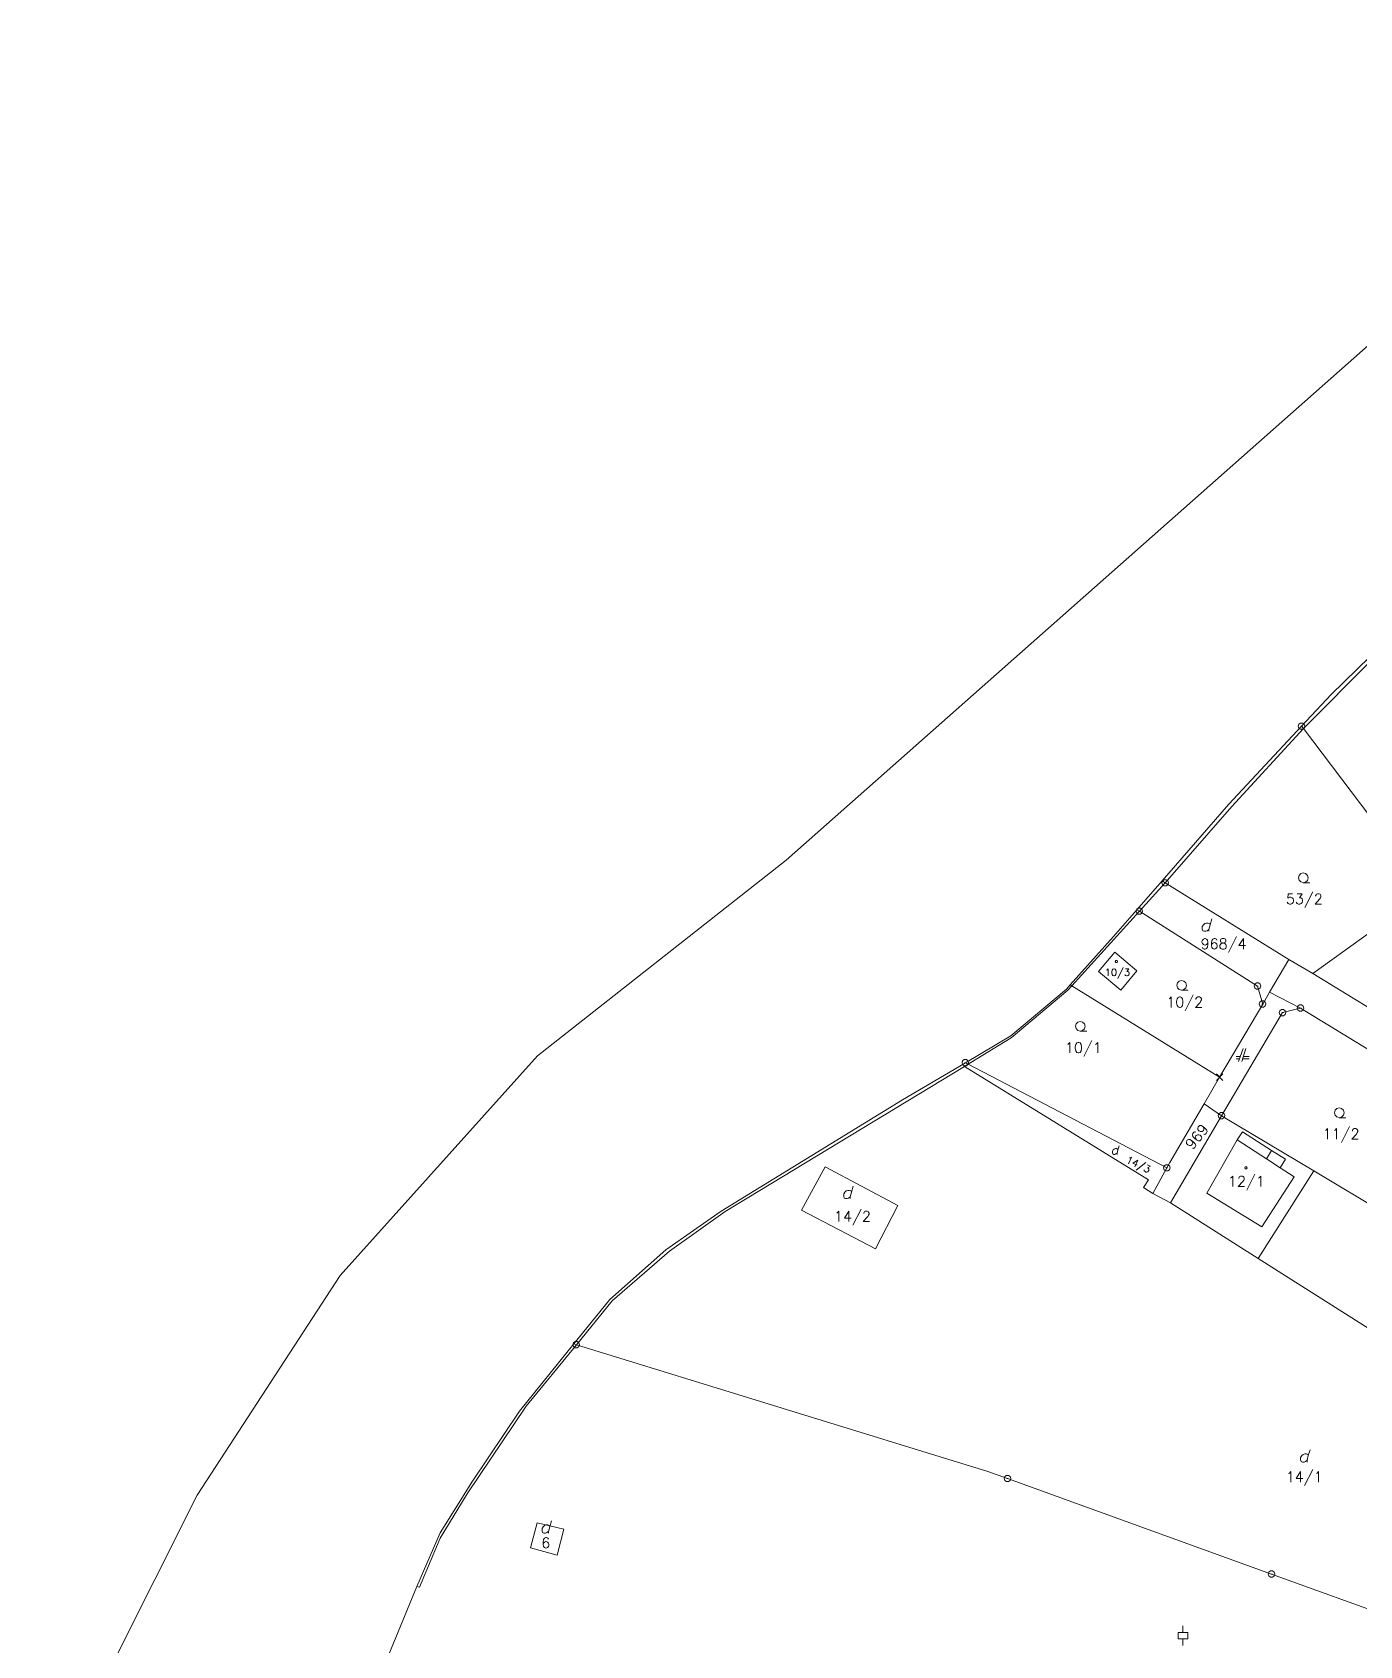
# Model space of a CAD drawing. Extents: x -443817 to 3, y -1171930 to -442383.
# Drawn here: x -443816.7 to -443614.3, y -1170588.4 to -1170342.5 of the extents above; entities that cross this region are included whole.
import ezdxf
from ezdxf.enums import TextEntityAlignment as Align

# ---------------------------------------------------------------- set-up
doc = ezdxf.new("R2010")
doc.units = 0
doc.header["$LTSCALE"] = 0.5
doc.header["$PDMODE"] = 3
doc.header["$PDSIZE"] = 0.5
for name, color, linetype, lineweight in [('KATUZ', 7, 'Continuous', 0), ('KLADPAR', 7, 'Continuous', 0), ('ZAPPAR', 7, 'Continuous', 0), ('ZNACKY', 7, 'Continuous', 0), ('ZUOB', 7, 'Continuous', 0)]:
    doc.layers.add(name, color=color, linetype=linetype, lineweight=lineweight)
doc.styles.add('ROMANS', font='romans.shx', dxfattribs={"height": 0.2})

# ---------------------------------------------------------------- blocks, each defined once
blk = doc.blocks.new('$5')
at = {"color": 0}
blk.add_line((-0.12, 0), (0.12, 0), dxfattribs=at)
at = {"color": 0, "flags": 128}
blk.add_lwpolyline([(0.15, 0.48), (0.4, 0.3), (0.5, 0.01), (0.4, -0.28), (0.15, -0.46), (-0.16, -0.46), (-0.41, -0.28), (-0.51, 0.01), (-0.41, 0.3), (-0.16, 0.48), (0.15, 0.48)], dxfattribs=at)
blk = doc.blocks.new('$431')
at = {"color": 0}
blk.add_line((0.63, 0.99), (0.9, 1.89), dxfattribs=at)
at = {"color": 0, "flags": 128}
blk.add_lwpolyline([(0.45, 0), (0.45, 0.27), (0.63, 0.99), (0.54, 1.17), (0.36, 1.26), (0.09, 1.26), (-0.18, 1.17), (-0.36, 0.99), (-0.54, 0.72), (-0.54, 0.36), (-0.45, 0.09), (-0.27, 0), (0, 0), (0.18, 0.09), (0.45, 0.27)], dxfattribs=at)
blk = doc.blocks.new('$30')
at = {"color": 0, "flags": 128}
blk.add_lwpolyline([(0, 0), (-0.38, 0.1), (-0.65, 0.37), (-0.75, 0.74), (-0.65, 1.11), (-0.38, 1.38), (-0.01, 1.48), (0.36, 1.38), (0.63, 1.11), (0.73, 0.73), (0.63, 0.35), (0.36, 0.08), (-0.02, -0.02), (0.98, -0.02)], dxfattribs=at)
blk = doc.blocks.new('$45')
at = {"color": 0, "flags": 128}
blk.add_lwpolyline([(0.09, 0.15), (0.18, 0), (0.09, -0.15), (-0.09, -0.15), (-0.18, 0), (-0.09, 0.15), (0.09, 0.15)], dxfattribs=at)
blk = doc.blocks.new('$432')
at = {"color": 0}
for p, q in [((-0.32, 0.8), (-1, 0.8)), ((-1, 0.4), (-0.46, 0.4)), ((0.1, 2), (-0.6, 0)), ((-0.1, 0), (0.5, 2)), ((0.02, 0.4), (1, 0.4)), ((1, 0.8), (0.14, 0.8))]:
    blk.add_line(p, q, dxfattribs=at)
blk = doc.blocks.new('$44')
at = {"color": 0}
blk.add_line((0, 2), (0, 3), dxfattribs=at)
at = {"color": 0, "flags": 128}
blk.add_lwpolyline([(0, 0), (0, 1), (-0.75, 1), (-0.75, 2), (0, 2), (0.75, 2), (0.75, 1), (0, 1)], dxfattribs=at)

msp = doc.modelspace()

# ---------------------------------------------------------------- linework, layer by layer
at = {"layer": 'KATUZ', "color": 7, "linetype": 'Continuous', "flags": 128}
msp.add_lwpolyline([(-443794.45, -1170782.16), (-443796.1, -1170767.88), (-443795.85, -1170744.99), (-443808.71, -1170677.14), (-443816.71, -1170630.78), (-443814.76, -1170616), (-443810.97, -1170604.15), (-443791.55, -1170565.47), (-443769.77, -1170532), (-443739.66, -1170498.49), (-443701.79, -1170468.69), (-443467.57, -1170261.52), (-443245.25, -1170064.11), (-443171.5, -1169998.33), (-442994.44, -1169842.64), (-442982.48, -1169816.46), (-442961.86, -1169771.31), (-442948.83, -1169742.79), (-442766.04, -1169287.74)], dxfattribs=at)
at = {"layer": 'KLADPAR', "color": 7, "linetype": 'Continuous', "flags": 128}
for points in [[(-443810.97, -1170604.15), (-443791.55, -1170565.47), (-443769.77, -1170532), (-443739.66, -1170498.49), (-443701.79, -1170468.69), (-443467.57, -1170261.52)], [(-443612.76, -1170437.67), (-443618.67, -1170443.42), (-443623.19, -1170448.26), (-443634.3, -1170460.15), (-443644.44, -1170471.85), (-443648.31, -1170476.27), (-443651.86, -1170480.33), (-443658.47, -1170487.7), (-443659.04, -1170488.34), (-443667.52, -1170495.46), (-443674.45, -1170499.56), (-443684.02, -1170505.23), (-443711.69, -1170522.19), (-443720.12, -1170528.11), (-443728.67, -1170535.65), (-443734.15, -1170542.44), (-443742.44, -1170552.7), (-443749.57, -1170563.38), (-443754.54, -1170571.24), (-443758.1, -1170579.4), (-443765.92, -1170598.45)], [(-443608.32, -1170584.56), (-443627.76, -1170577.53), (-443668.02, -1170562.97), (-443671.03, -1170561.89), (-443733.76, -1170542.56), (-443734.15, -1170542.44), (-443728.67, -1170535.65), (-443720.12, -1170528.11), (-443711.69, -1170522.19), (-443684.02, -1170505.23), (-443674.45, -1170499.56), (-443674.03, -1170499.78), (-443674.56, -1170500.14), (-443646.52, -1170517.4), (-443647.28, -1170518.57), (-443645.88, -1170519.49), (-443643.18, -1170520.91), (-443629.81, -1170529.39), (-443606.78, -1170543.99)], [(-443765.92, -1170598.45), (-443758.1, -1170579.4), (-443754.54, -1170571.24), (-443749.57, -1170563.38), (-443742.44, -1170552.7), (-443734.15, -1170542.44), (-443733.76, -1170542.56), (-443671.03, -1170561.89), (-443668.02, -1170562.97), (-443627.76, -1170577.53), (-443608.32, -1170584.56), (-443588.85, -1170591.6)]]:
    msp.add_lwpolyline(points, dxfattribs=at)
for points in [[(-443604.1, -1170473.44), (-443622.91, -1170448.63), (-443623.19, -1170448.26), (-443618.67, -1170443.42), (-443612.76, -1170437.67), (-443612.44, -1170438.1), (-443592.61, -1170464.49), (-443604.1, -1170473.44)], [(-443604.1, -1170473.44), (-443621.48, -1170485.94), (-443625.13, -1170483.83), (-443644, -1170472.15), (-443644.44, -1170471.85), (-443634.3, -1170460.15), (-443623.19, -1170448.26), (-443622.91, -1170448.63), (-443604.1, -1170473.44)], [(-443625.13, -1170483.83), (-443628.06, -1170488.82), (-443629.12, -1170490.62), (-443629.91, -1170487.87), (-443647.92, -1170476.47), (-443648.31, -1170476.27), (-443644.44, -1170471.85), (-443644, -1170472.15), (-443625.13, -1170483.83)], [(-443621.48, -1170485.94), (-443604.1, -1170473.44), (-443592.96, -1170488.14), (-443601.68, -1170494.77), (-443606.66, -1170495.01), (-443621.48, -1170485.94)], [(-443635.68, -1170501.78), (-443658.23, -1170487.85), (-443658.47, -1170487.7), (-443651.86, -1170480.33), (-443648.31, -1170476.27), (-443647.92, -1170476.47), (-443629.91, -1170487.87), (-443629.12, -1170490.62), (-443635.68, -1170501.78)], [(-443504.25, -1170557.12), (-443485.92, -1170568.34), (-443468.81, -1170578.81), (-443463.77, -1170581.9), (-443465.98, -1170583.84), (-443468.38, -1170585.95), (-443493.34, -1170570.84), (-443525.1, -1170551.62), (-443547.27, -1170537.91), (-443553.91, -1170533.81), (-443571.03, -1170523.36), (-443584.67, -1170515.04), (-443588.07, -1170512.96), (-443599.91, -1170505.54), (-443623.34, -1170491.24), (-443628.06, -1170488.82), (-443625.13, -1170483.83), (-443621.48, -1170485.94), (-443606.66, -1170495.01), (-443593.91, -1170502.75), (-443555.58, -1170526.04), (-443517.03, -1170549.45), (-443504.25, -1170557.12)], [(-443643.73, -1170515.6), (-443674.03, -1170499.78), (-443674.45, -1170499.56), (-443667.52, -1170495.46), (-443659.04, -1170488.34), (-443658.47, -1170487.7), (-443658.23, -1170487.85), (-443635.68, -1170501.78), (-443638.06, -1170505.84), (-443643.26, -1170514.76), (-443643.73, -1170515.6)], [(-443638.06, -1170505.84), (-443635.68, -1170501.78), (-443629.12, -1170490.62), (-443628.06, -1170488.82), (-443623.34, -1170491.24), (-443626.08, -1170491.93), (-443635.4, -1170507.64), (-443643.18, -1170520.91), (-443645.88, -1170519.49), (-443643.73, -1170515.6), (-443643.26, -1170514.76), (-443638.06, -1170505.84)], [(-443599.91, -1170505.54), (-443610.27, -1170522.65), (-443621.32, -1170516.05), (-443635.4, -1170507.64), (-443626.08, -1170491.93), (-443623.34, -1170491.24), (-443599.91, -1170505.54)], [(-443674.03, -1170499.78), (-443643.73, -1170515.6), (-443645.88, -1170519.49), (-443647.28, -1170518.57), (-443646.52, -1170517.4), (-443674.56, -1170500.14), (-443674.03, -1170499.78)], [(-443629.81, -1170529.39), (-443621.32, -1170516.05), (-443610.27, -1170522.65), (-443598.15, -1170530.1), (-443606.78, -1170543.99), (-443629.81, -1170529.39)]]:
    msp.add_lwpolyline(points, close=True, dxfattribs=at)
at = {"layer": 'KLADPAR', "color": 7, "linetype": 'Continuous'}
msp.add_point((-443635.68, -1170501.78), dxfattribs=at)
for points in [[(-443650.73, -1170488.52), (-443648.29, -1170485.55), (-443651.68, -1170482.72), (-443654.15, -1170485.68)], [(-443648.29, -1170485.55), (-443650.73, -1170488.52), (-443654.15, -1170485.68), (-443651.68, -1170482.72)], [(-443635.4, -1170507.64), (-443621.32, -1170516.05), (-443629.81, -1170529.39), (-443643.18, -1170520.91)], [(-443699.43, -1170522.03), (-443688.15, -1170527.92), (-443684.76, -1170521.34), (-443695.81, -1170515.43)], [(-443688.15, -1170527.92), (-443699.43, -1170522.03), (-443695.81, -1170515.43), (-443684.76, -1170521.34)], [(-443740.73, -1170573.5), (-443736.7, -1170574.65), (-443735.65, -1170570.7), (-443739.73, -1170569.71)], [(-443736.7, -1170574.65), (-443740.73, -1170573.5), (-443739.73, -1170569.71), (-443735.65, -1170570.7)]]:
    msp.add_3dface(points, dxfattribs=at)
at = {"layer": 'ZAPPAR', "color": 7, "linetype": 'Continuous'}
for p, q in [((-443612.44, -1170438.1), (-443622.91, -1170448.63)), ((-443644, -1170472.15), (-443647.92, -1170476.47)), ((-443647.92, -1170476.47), (-443658.23, -1170487.85)), ((-443635.4, -1170507.64), (-443638.06, -1170505.84)), ((-443632.22, -1170510.09), (-443633, -1170511.33)), ((-443628.56, -1170514.22), (-443633, -1170511.33)), ((-443632.22, -1170510.09), (-443627.75, -1170512.94)), ((-443628.56, -1170514.22), (-443627.75, -1170512.94)), ((-443626.46, -1170515.58), (-443628.56, -1170514.22))]:
    msp.add_line(p, q, dxfattribs=at)
at = {"layer": 'ZAPPAR', "color": 7, "linetype": 'Continuous', "flags": 128}
for points in [[(-443622.91, -1170448.63), (-443633.82, -1170460.51), (-443644, -1170472.15)], [(-443658.23, -1170487.85), (-443658.82, -1170488.5), (-443667.45, -1170495.79), (-443673.61, -1170499.53), (-443674.03, -1170499.78)], [(-443674.56, -1170500.14), (-443711.07, -1170522.26), (-443719.54, -1170528.27), (-443728.29, -1170535.86), (-443733.76, -1170542.56)], [(-443633, -1170511.33), (-443637.62, -1170519.43), (-443629.24, -1170524.58), (-443624.31, -1170516.97), (-443626.46, -1170515.58)], [(-443627.75, -1170512.94), (-443625.64, -1170514.28), (-443626.46, -1170515.58)], [(-443733.76, -1170542.56), (-443741.41, -1170551.92), (-443750.4, -1170565.31), (-443754.51, -1170572.05), (-443757.68, -1170579.52), (-443758.1, -1170579.4)]]:
    msp.add_lwpolyline(points, dxfattribs=at)
at = {"layer": 'ZUOB', "color": 7, "linetype": 'Continuous', "flags": 128}
for points in [[(-443794.45, -1170782.16), (-443796.1, -1170767.88), (-443795.85, -1170744.99), (-443808.71, -1170677.14), (-443816.71, -1170630.78), (-443814.76, -1170616), (-443810.97, -1170604.15), (-443791.55, -1170565.47), (-443769.77, -1170532), (-443739.66, -1170498.49), (-443701.79, -1170468.69), (-443467.57, -1170261.52), (-443245.25, -1170064.11), (-443171.5, -1169998.33), (-442994.44, -1169842.64)], [(-443612.76, -1170437.67), (-443618.67, -1170443.42), (-443623.19, -1170448.26), (-443634.3, -1170460.15), (-443644.44, -1170471.85), (-443648.31, -1170476.27), (-443651.86, -1170480.33), (-443658.47, -1170487.7), (-443659.04, -1170488.34), (-443667.52, -1170495.46), (-443674.45, -1170499.56), (-443684.02, -1170505.23), (-443711.69, -1170522.19), (-443720.12, -1170528.11), (-443728.67, -1170535.65), (-443734.15, -1170542.44), (-443733.76, -1170542.56), (-443671.03, -1170561.89), (-443668.02, -1170562.97), (-443627.76, -1170577.53), (-443608.32, -1170584.56)], [(-443608.32, -1170584.56), (-443627.76, -1170577.53), (-443668.02, -1170562.97), (-443671.03, -1170561.89), (-443733.76, -1170542.56), (-443734.15, -1170542.44), (-443728.67, -1170535.65), (-443720.12, -1170528.11), (-443711.69, -1170522.19), (-443684.02, -1170505.23), (-443674.45, -1170499.56), (-443667.52, -1170495.46), (-443659.04, -1170488.34), (-443658.47, -1170487.7), (-443651.86, -1170480.33), (-443648.31, -1170476.27), (-443644.44, -1170471.85), (-443634.3, -1170460.15), (-443623.19, -1170448.26), (-443618.67, -1170443.42), (-443612.76, -1170437.67)]]:
    msp.add_lwpolyline(points, dxfattribs=at)

# ---------------------------------------------------------------- block references
at = {"layer": 'KLADPAR', "color": 7, "linetype": 'Continuous'}
for name, p in [('$30', (-443622.93, -1170472.11)), ('$431', (-443637.78, -1170479.53)), ('$45', (-443651.41, -1170484.12)), ('$30', (-443641.48, -1170488.5)), ('$30', (-443656.93, -1170494.74)), ('$432', (-443632.18, -1170499.39)), ('$30', (-443617.44, -1170507.93)), ('$45', (-443631.68, -1170515.61)), ('$431', (-443692.46, -1170520.28)), ('$431', (-443622.79, -1170560.45)), ('$431', (-443738.45, -1170571.3))]:
    msp.add_blockref(name, p, dxfattribs=at)
at = {"layer": 'KLADPAR', "color": 7, "linetype": 'Continuous', "xscale": 0.7, "yscale": 0.7}
msp.add_blockref('$431', (-443651.64, -1170513.54), dxfattribs=at)
at = {"layer": 'ZNACKY', "color": 7, "linetype": 'Continuous'}
for name, p in [('$5', (-443623.19, -1170448.26)), ('$5', (-443644, -1170472.15)), ('$5', (-443647.92, -1170476.47)), ('$5', (-443629.91, -1170487.87)), ('$5', (-443629.12, -1170490.62)), ('$5', (-443626.08, -1170491.93)), ('$5', (-443623.34, -1170491.24)), ('$5', (-443674.45, -1170499.56)), ('$5', (-443635.4, -1170507.64)), ('$5', (-443643.73, -1170515.6)), ('$5', (-443733.76, -1170542.56)), ('$5', (-443668.02, -1170562.97)), ('$5', (-443627.76, -1170577.53)), ('$44', (-443641.27, -1170588.41))]:
    msp.add_blockref(name, p, dxfattribs=at)

# ---------------------------------------------------------------- texts
at = {"layer": 'KLADPAR', "color": 7, "linetype": 'Continuous', "style": 'ROMANS'}
for s, height, p in [('53/2', 1.6, (-443622.77, -1170473.79)), ('968/4', 1.6, (-443635.08, -1170480.64)), ('10/3', 1.1, (-443651.27, -1170485.24)), ('10/2', 1.6, (-443641, -1170489.52)), ('10/1', 1.6, (-443656.45, -1170496.46)), ('11/2', 1.6, (-443617.16, -1170509.61)), ('12/1', 1.6, (-443631.6, -1170516.85)), ('14/2', 1.6, (-443691.66, -1170522.18)), ('14/1', 1.6, (-443622.79, -1170561.89)), ('6', 1.6, (-443738.43, -1170571.95))]:
    msp.add_text(s, height=height, dxfattribs=at).set_placement(p, align=Align.TOP_CENTER)
for s, height, rotation, p in [('969', 1.6, 51.051, (-443639.77, -1170510.33)), ('14/3', 1.1, 334.55, (-443647.82, -1170514.59))]:
    msp.add_text(s, height=height, rotation=rotation, dxfattribs=at).set_placement(p, align=Align.TOP_CENTER)

doc.saveas('drawing.dxf')
